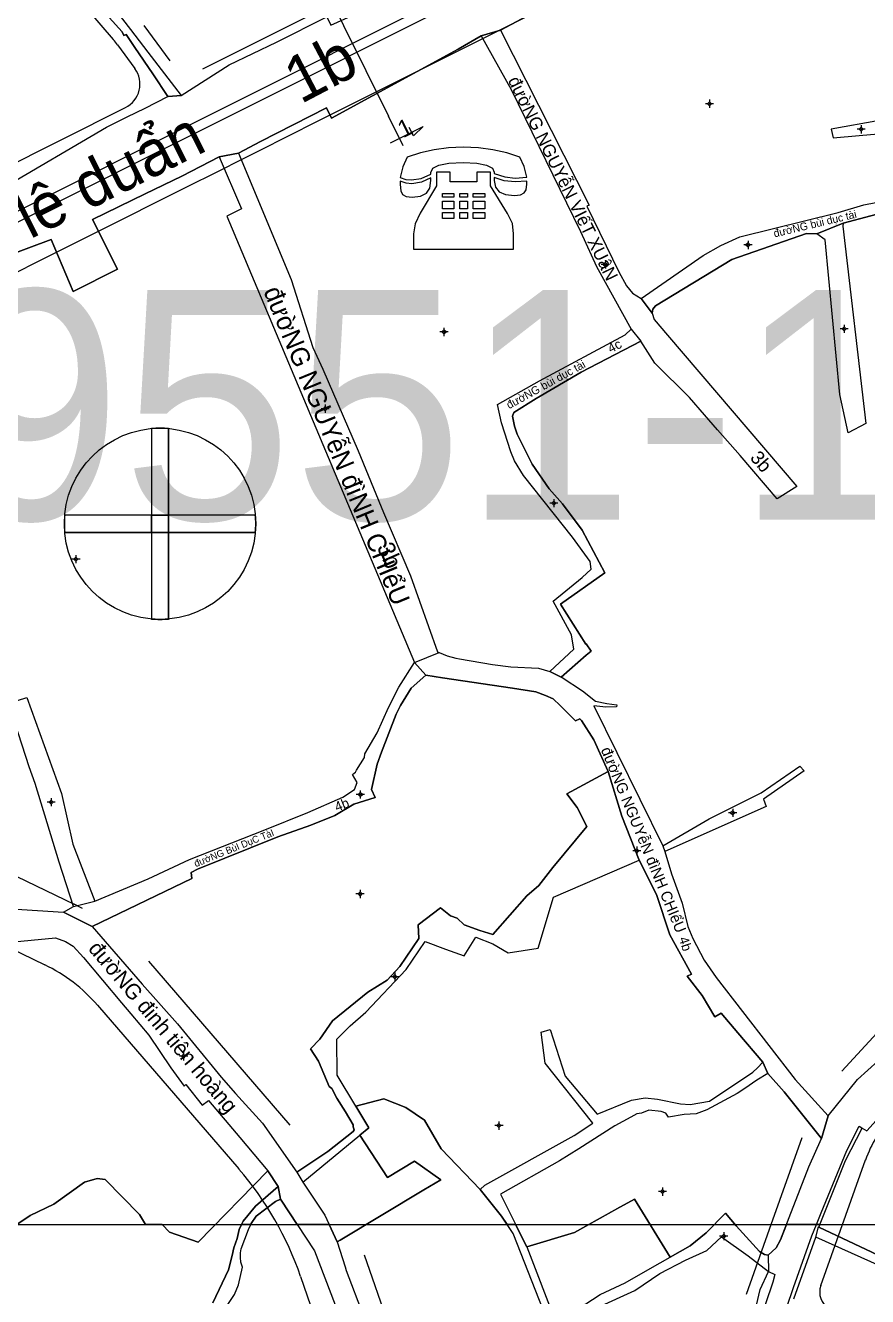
# Model space of a CAD drawing. Extents: x 548357 to 553070, y 1834500 to 1842500.
# Drawn here: x 551165.9 to 551422.7, y 1838478 to 1838865.7 of the extents above; entities that cross this region are included whole.
import ezdxf

# ---------------------------------------------------------------- set-up
doc = ezdxf.new("R2010")
doc.units = 0
for name, color, linetype in [('Level 10', 7, 'Continuous'), ('Level 11', 7, 'Continuous'), ('Level 13', 7, 'Continuous'), ('Level 2', 7, 'Continuous'), ('Level 20', 7, 'Continuous'), ('Level 30', 7, 'Continuous'), ('Level 4', 7, 'Continuous'), ('Level 52', 7, 'Continuous'), ('Level 55', 7, 'Continuous'), ('Level 61', 7, 'Continuous'), ('Level 7', 7, 'Continuous')]:
    doc.layers.add(name, color=color, linetype=linetype)

msp = doc.modelspace()

# ---------------------------------------------------------------- linework, layer by layer
at = {"layer": 'Level 10'}
for p, q in [((551304.89, 1838862.6), (551310.81, 1838864.32)), ((551225.04, 1838825.62), (551230.94, 1838826.8)), ((551407.24, 1838802.21), (551415.31, 1838805.4)), ((551353.67, 1838782.5), (551357.04, 1838777.95)), ((551350.61, 1838773.1), (551353.53, 1838769.42)), ((551284.53, 1838671.39), (551292.08, 1838674.52)), ((551284.53, 1838671.39), (551288.04, 1838667.59)), ((551325.86, 1838668.65), (551329.31, 1838666.95)), ((551360.31, 1838615.51), (551360.85, 1838613.74)), ((551177.58, 1838595.25), (551180.59, 1838596.96)), ((551180.59, 1838596.96), (551187.08, 1838598.6)), ((551177.58, 1838595.25), (551186.26, 1838590.95)), ((551390.79, 1838549.48), (551392.29, 1838546.08)), ((551408.64, 1838526.27), (551410.66, 1838533.12)), ((551248.64, 1838515.93), (551250.53, 1838512.97)), ((551243.02, 1838511.58), (551243.71, 1838507.71)), ((551400.19, 1838477.38), (551406.92, 1838496.11)), ((551392.38, 1838490.62), (551392.53, 1838485.69))]:
    msp.add_line(p, q, dxfattribs=at)
for points in [[(551169.47, 1838893.98), (551179.9, 1838884.71), (551187.59, 1838877.08), (551193.06, 1838870.78), (551198.01, 1838864.54), (551203.28, 1838857.6), (551213.44, 1838844.39)], [(551168.01, 1838890.85), (551182.63, 1838878), (551195.42, 1838863.82), (551195.97, 1838862.65), (551196.63, 1838862.95), (551199.26, 1838858.98), (551204.76, 1838850.97), (551209.37, 1838844.03)], [(551213.44, 1838844.39), (551228.05, 1838853.72), (551242.45, 1838860.68), (551257.8, 1838868.32), (551259.06, 1838865.85), (551266.22, 1838869.11), (551275.48, 1838874.1), (551285.12, 1838879.14), (551299.01, 1838886.11), (551303.73, 1838888.24)], [(551310.81, 1838864.32), (551338.3, 1838879.01), (551348.27, 1838881.58), (551356.96, 1838884.03)], [(551310.81, 1838864.32), (551337.82, 1838810.95), (551337.08, 1838810.57), (551346.83, 1838790.64), (551349.21, 1838786.31), (551351.07, 1838784.1), (551353.67, 1838782.5)], [(551230.94, 1838826.8), (551237.61, 1838830.3), (551257.7, 1838840.63), (551259.21, 1838837.51), (551297.87, 1838858.55), (551304.89, 1838862.6)], [(551304.89, 1838862.6), (551314.05, 1838846.2), (551335.17, 1838802.86), (551340.04, 1838792.17), (551350.61, 1838773.1)], [(551110.35, 1838793.01), (551111.17, 1838793.93), (551117.98, 1838798.03), (551125.17, 1838800.99), (551126.17, 1838799.48), (551126.3, 1838799.56), (551130.49, 1838801.92), (551153.98, 1838813.52), (551158.45, 1838815.77), (551190.66, 1838834.67), (551196.99, 1838837.84), (551202.44, 1838840.47), (551209.37, 1838844.03)], [(551209.37, 1838844.03), (551209.43, 1838844.04), (551213.44, 1838844.39)], [(551427.45, 1838839.49), (551426.32, 1838836.76), (551411.6, 1838834.13), (551412.23, 1838831.43), (551420.18, 1838832.19), (551428.3, 1838832.85)], [(551077.39, 1838737.99), (551082.88, 1838747), (551094.38, 1838755.53), (551123.35, 1838773.94), (551132.56, 1838779.95), (551139.71, 1838782.74), (551149.79, 1838787.74), (551154.27, 1838790.36), (551153.2, 1838792.8), (551173.73, 1838800.41), (551180.45, 1838784.64), (551194.03, 1838791.45), (551186.41, 1838806.53), (551202.4, 1838814.38), (551213.61, 1838819.81), (551225.04, 1838825.62)], [(551225.04, 1838825.62), (551231.8, 1838809.78), (551227.37, 1838807.61), (551284.53, 1838671.39)], [(551230.94, 1838826.8), (551246.91, 1838788.22), (551253.55, 1838767.52), (551256.58, 1838760.91), (551267.35, 1838736.02), (551275.12, 1838717.2), (551283.29, 1838697.83), (551291.59, 1838674.73), (551292.08, 1838674.52)], [(551415.31, 1838805.4), (551432.16, 1838809.93), (551437.94, 1838809.71), (551447.11, 1838810.57), (551454.41, 1838811.42), (551460.99, 1838811.63), (551472.32, 1838813.36), (551505.16, 1838817.19)], [(551353.67, 1838782.5), (551372.57, 1838795.59), (551378, 1838798.59), (551383.74, 1838801.28), (551413.75, 1838808.7), (551421.52, 1838810.98), (551428.84, 1838812.49)], [(551415.31, 1838805.4), (551415.13, 1838804.57), (551422.15, 1838744.29), (551416.8, 1838741.45), (551414.24, 1838753.18), (551409.74, 1838800.31), (551407.24, 1838802.21)], [(551357.04, 1838777.95), (551357.2, 1838779.19), (551358.07, 1838780.23), (551381.35, 1838794.35), (551404.11, 1838802.29), (551407.24, 1838802.21)], [(551357.04, 1838777.95), (551357.59, 1838776.08), (551361.75, 1838771.28), (551401.14, 1838725.09), (551395.18, 1838721.31), (551383.83, 1838734.57), (551376.98, 1838742.39), (551373.02, 1838747), (551368.36, 1838752.26), (551357.87, 1838762.69), (551353.53, 1838769.42)], [(551325.86, 1838668.65), (551333.17, 1838675.46), (551332.4, 1838679.83), (551326.81, 1838690.19), (551335.67, 1838697.36), (551338.42, 1838699.91), (551338.15, 1838702.2), (551332.73, 1838709.71), (551317.77, 1838728.51), (551315.02, 1838732.9), (551313.91, 1838735.67), (551311.07, 1838744.5), (551309.86, 1838750.15), (551322.67, 1838757.32), (551348.76, 1838771.39), (551350.61, 1838773.1)], [(551329.31, 1838666.95), (551336.89, 1838673.66), (551338.45, 1838674.94), (551336.89, 1838677.15), (551336.78, 1838677.07), (551329.05, 1838689.21), (551342.63, 1838698.74), (551335.66, 1838711.8), (551329.68, 1838719.87), (551325.66, 1838724.38), (551320.41, 1838731.92), (551315.83, 1838741.08), (551315.02, 1838743.49), (551314.41, 1838746.53), (551314.87, 1838747.67), (551321.68, 1838751.94), (551335.33, 1838759.97), (551353.53, 1838769.42)], [(551292.08, 1838674.52), (551294.56, 1838673.45), (551297.15, 1838672.78), (551298.27, 1838672.57), (551308.37, 1838670.87), (551313.92, 1838670.14), (551322.38, 1838669.72), (551325.86, 1838668.65)], [(551187.08, 1838598.6), (551203.32, 1838605.43), (551216, 1838611.36), (551238.96, 1838620.42), (551252.01, 1838625.73), (551262.73, 1838630.4), (551266.28, 1838632.66), (551267.06, 1838634.86), (551265.64, 1838637.31), (551266.13, 1838637.65), (551266.56, 1838638.02), (551266.87, 1838638.6), (551269.33, 1838642.5), (551269.37, 1838643.55), (551273.21, 1838649.99), (551276.62, 1838657.7), (551279.77, 1838663.95), (551284.53, 1838671.39)], [(551410.66, 1838533.12), (551419.65, 1838544.24), (551432.22, 1838555.63), (551436.84, 1838559.53), (551444.32, 1838567.03), (551448.87, 1838571.35), (551454.27, 1838577.21), (551458.77, 1838581.27), (551466.22, 1838588.54), (551468.25, 1838592.61), (551473.71, 1838599.9), (551476.3, 1838605.94), (551490.18, 1838632.89), (551491.06, 1838636.7), (551500, 1838652.54), (551503.69, 1838655.77), (551505.61, 1838658.14), (551513.9, 1838665.79), (551520.83, 1838670.65), (551521.49, 1838671.05)], [(551186.26, 1838590.95), (551216.7, 1838605.58), (551216.49, 1838607.4), (551218.4, 1838608.39), (551242.84, 1838618.28), (551252.98, 1838621.81), (551260.29, 1838624.77), (551266.09, 1838628.24), (551272.55, 1838630.27), (551271.44, 1838632.74), (551273.22, 1838640.44), (551274.51, 1838644.06), (551278.99, 1838655.64), (551280.28, 1838658.28), (551283.53, 1838663.63), (551288.04, 1838667.59)], [(551288.04, 1838667.59), (551293.13, 1838666.79), (551314.44, 1838663.64), (551321.55, 1838662.5), (551324.5, 1838661.41), (551326.83, 1838660.32), (551328.97, 1838658.32), (551333.64, 1838653.62), (551334.99, 1838654.2), (551335.45, 1838653.72), (551339.2, 1838647.86), (551343.64, 1838638.23)], [(551329.31, 1838666.95), (551329.57, 1838666.82), (551335.76, 1838662.76), (551339.74, 1838659.67), (551343.18, 1838658.95), (551346.25, 1838658.47), (551346.2, 1838657.93), (551342.91, 1838657.82), (551339.19, 1838658.25), (551360.31, 1838615.51)], [(551180.59, 1838596.96), (551176.17, 1838610.52), (551168.9, 1838634.51), (551167.11, 1838639.62), (551163.78, 1838649.69), (551162.29, 1838654.37), (551160.68, 1838658.97), (551166.36, 1838660.74), (551176.93, 1838631.44), (551180.43, 1838616), (551187.08, 1838598.6)], [(551248.64, 1838515.93), (551258.14, 1838522.26), (551265.89, 1838528.36), (551266.12, 1838528.86), (551265.84, 1838529.81), (551265.88, 1838530.44), (551263.54, 1838534.34), (551260.86, 1838538.58), (551259.32, 1838541.51), (551258.5, 1838542.1), (551255.25, 1838549.87), (551252.8, 1838553.62), (551255.72, 1838556.51), (551259.54, 1838562.14), (551270.32, 1838570.9), (551276.23, 1838574.56), (551280.09, 1838578.73), (551285.89, 1838587.2), (551285.7, 1838591.42), (551292.46, 1838596.64), (551295.58, 1838594.17), (551297.58, 1838593.44), (551299.74, 1838591.44), (551304.49, 1838589.7), (551308.43, 1838588.48), (551318.78, 1838600.26), (551322.43, 1838603.37), (551326.71, 1838608.87), (551337.13, 1838621.44), (551334.13, 1838627.25), (551330.98, 1838631.35), (551343.64, 1838638.23)], [(551343.64, 1838638.23), (551347.79, 1838624.6), (551353.09, 1838611.14)], [(551360.31, 1838615.51), (551374.43, 1838623.7), (551390.3, 1838631.69), (551402.06, 1838639.85), (551403.41, 1838638.36), (551390.99, 1838629.73), (551391.76, 1838627.55), (551360.85, 1838613.74)], [(551125.12, 1838631.59), (551136.05, 1838616.2), (551139.27, 1838610.99), (551145.23, 1838604.49), (551154.31, 1838597.85), (551161.65, 1838596.34), (551177.58, 1838595.25)], [(551250.53, 1838512.97), (551267.93, 1838527.22), (551270.68, 1838529.47), (551266.69, 1838536.08), (551260.97, 1838545.55), (551260.83, 1838556.58), (551264.93, 1838560.58), (551269.74, 1838564.79), (551282.05, 1838577.82), (551287.85, 1838586.29), (551293.97, 1838583.99), (551299.72, 1838581.94), (551303.21, 1838587.7), (551308.49, 1838585.67), (551313.09, 1838582.83), (551322.25, 1838584.32), (551326.94, 1838599.89), (551353.09, 1838611.14)], [(551353.09, 1838611.14), (551358.37, 1838600.72), (551362.45, 1838588.37), (551369.06, 1838576.35), (551367.68, 1838575.78), (551372.26, 1838569.83), (551376.18, 1838563.32), (551378.02, 1838564.44), (551383.14, 1838558.5), (551390.79, 1838549.48)], [(551360.85, 1838613.74), (551362.9, 1838607.01), (551366.2, 1838598.07), (551367.93, 1838590.89), (551369.4, 1838587.25), (551372.85, 1838580.65), (551376.49, 1838575.38), (551384.59, 1838565.02), (551400.61, 1838544.2), (551410.66, 1838533.12)], [(551149.13, 1838591.69), (551152.69, 1838585.35), (551175.09, 1838587.44), (551178.14, 1838586.34), (551180.45, 1838584.87), (551183.66, 1838581.5), (551195.24, 1838567.64), (551198.07, 1838564.32), (551203.55, 1838557.76), (551210.31, 1838547.8), (551214.32, 1838542.23), (551214.84, 1838542.74), (551219.86, 1838536.4), (551221.72, 1838537.79), (551231.3, 1838526.54), (551239.79, 1838516.4), (551243.02, 1838511.58)], [(551186.26, 1838590.95), (551201.52, 1838573.3), (551212.25, 1838561.2), (551225.57, 1838545), (551229.96, 1838540.01), (551238.26, 1838530.96), (551248.64, 1838515.93)], [(551421.1, 1838529.37), (551422.51, 1838528.6), (551444.79, 1838553.44), (551451.82, 1838560.43), (551459.05, 1838568), (551470.66, 1838578.93)], [(551326, 1838468.31), (551314.69, 1838497.32), (551311.04, 1838502.51), (551304.62, 1838510.69), (551305.97, 1838512.03), (551333.23, 1838527.17), (551338.9, 1838530.95), (551324.36, 1838549.24), (551323.19, 1838558.73), (551325.89, 1838559.47), (551330.51, 1838545.21), (551340.22, 1838533.71), (551350.76, 1838537.9), (551354.94, 1838538.66), (551358.64, 1838538.24), (551365.68, 1838536.78), (551368.66, 1838536.62), (551374.48, 1838537.68), (551387.76, 1838546.52), (551389.16, 1838547.77), (551390.79, 1838549.48)], [(551392.29, 1838546.08), (551388.96, 1838544.02), (551385.23, 1838541.54), (551382.98, 1838540), (551373.67, 1838534.99), (551370.48, 1838533.81), (551366.78, 1838533.6), (551361.98, 1838532.74), (551361.21, 1838533.98), (551359.78, 1838534.52), (551355.97, 1838534.93), (551353.74, 1838533.98), (551352.34, 1838533.82), (551350.52, 1838532.74), (551345.68, 1838530.16), (551334.7, 1838523.12), (551328.75, 1838519.47), (551310.79, 1838509.24), (551318.77, 1838493.16), (551327.8, 1838469.91), (551341.15, 1838478.7), (551348.82, 1838482.18), (551356.44, 1838486.63), (551368.61, 1838493.56), (551373.5, 1838497.49), (551379.34, 1838503.45), (551382.64, 1838499.59), (551389.71, 1838491.8), (551391.32, 1838490.9), (551392.38, 1838490.62)], [(551392.29, 1838546.08), (551397.29, 1838540.47), (551408.64, 1838526.27)], [(551377.19, 1838414.27), (551377.9, 1838415.6), (551381.78, 1838426.57), (551385.6, 1838438.34), (551392.23, 1838457.39), (551400.13, 1838480.76), (551405.72, 1838496.55), (551407.1, 1838500), (551408.54, 1838503.6), (551416.34, 1838522.6), (551420.14, 1838530), (551420.69, 1838529.71), (551421.1, 1838529.37)], [(551392.38, 1838490.62), (551394.87, 1838492.95), (551396.19, 1838495.35), (551404.77, 1838517.64), (551408.64, 1838526.27)], [(551407.83, 1838499.21), (551415.94, 1838519.52), (551421.1, 1838529.37)], [(551223.1, 1838476.1), (551227.87, 1838486.19), (551228.99, 1838490.56), (551229.47, 1838492.92), (551230.47, 1838495.7), (551231.14, 1838498.5), (551231.82, 1838500), (551232.28, 1838501.02), (551236.13, 1838505.6), (551243.02, 1838511.58)], [(551250.53, 1838512.97), (551257.24, 1838502.91), (551261.03, 1838494.77), (551263.42, 1838487.14), (551263.75, 1838486.02), (551268.95, 1838472.33), (551274.43, 1838455.41), (551277.53, 1838446.82), (551281.9, 1838435.45)], [(551227.26, 1838474.99), (551229.64, 1838478.7), (551230.91, 1838481.59), (551232.16, 1838487.03), (551231.62, 1838488.57), (551231.47, 1838490), (551231.55, 1838491.35), (551231.73, 1838492.62), (551233.95, 1838498.53), (551234.64, 1838500), (551234.79, 1838500.33), (551236.32, 1838502.58), (551242.19, 1838507), (551243.71, 1838507.71)], [(551243.71, 1838507.71), (551254.11, 1838491.94), (551264.88, 1838463.83), (551268.13, 1838454.13), (551269.29, 1838446.9), (551293.31, 1838374.51)], [(551406.92, 1838496.11), (551407.72, 1838499.26), (551407.83, 1838499.21)], [(551407.83, 1838499.21), (551429.39, 1838489.02), (551436.15, 1838486.55), (551441.5, 1838483.25), (551446.83, 1838480.2), (551453.81, 1838477.17), (551453.11, 1838471.05), (551438.87, 1838481.06), (551431.62, 1838485.05), (551406.92, 1838496.11)], [(551283.71, 1838433.45), (551310.51, 1838440.86), (551323.18, 1838449.69), (551321.98, 1838454.47), (551322.87, 1838458.82), (551323.81, 1838460.37), (551327.38, 1838462.92), (551328.26, 1838464.67), (551329.27, 1838468.26), (551340.36, 1838474.75), (551351.79, 1838479.86), (551359.33, 1838485.11), (551367.14, 1838489.18), (551373.74, 1838492.05), (551378.2, 1838496.22), (551386.25, 1838490.42), (551392.53, 1838485.69)], [(551305.74, 1838385.49), (551311.24, 1838386.02), (551321.67, 1838388.8), (551337.43, 1838393.82), (551348.93, 1838397.48), (551353.48, 1838399.95), (551360.62, 1838405.6), (551364.78, 1838410.37), (551367.5, 1838415.49), (551369.98, 1838421.08), (551373.01, 1838426.58), (551379.14, 1838444.51), (551385.95, 1838463.18), (551389.95, 1838480.24), (551392.53, 1838485.69)], [(551392.53, 1838485.69), (551394.42, 1838484.75), (551393.77, 1838482.42), (551387.17, 1838462.86), (551380.48, 1838443.89), (551374.06, 1838426.12), (551372.19, 1838421.95)]]:
    msp.add_lwpolyline(points, dxfattribs=at)
at = {"layer": 'Level 11'}
for p, q in [((551373.87, 1838841.86), (551373.25, 1838841.86)), ((551374.5, 1838842.48), (551373.87, 1838841.86)), ((551373.87, 1838841.86), (551374.5, 1838841.23)), ((551374.5, 1838843.11), (551374.5, 1838842.48)), ((551375.12, 1838841.86), (551374.5, 1838842.48)), ((551374.5, 1838841.23), (551375.12, 1838841.86)), ((551374.5, 1838841.23), (551374.5, 1838840.61)), ((551375.75, 1838841.86), (551375.12, 1838841.86)), ((551420.12, 1838834.07), (551419.49, 1838834.07)), ((551420.74, 1838834.7), (551420.12, 1838834.07)), ((551420.12, 1838834.07), (551420.74, 1838833.45)), ((551420.74, 1838835.32), (551420.74, 1838834.7)), ((551421.37, 1838834.07), (551420.74, 1838834.7)), ((551420.74, 1838833.45), (551421.37, 1838834.07)), ((551420.74, 1838833.45), (551420.74, 1838832.82)), ((551421.99, 1838834.07), (551421.37, 1838834.07)), ((551385.63, 1838798.79), (551385, 1838798.79)), ((551386.25, 1838799.42), (551385.63, 1838798.79)), ((551385.63, 1838798.79), (551386.25, 1838798.17)), ((551386.25, 1838800.04), (551386.25, 1838799.42)), ((551386.88, 1838798.79), (551386.25, 1838799.42)), ((551386.25, 1838798.17), (551386.88, 1838798.79)), ((551386.25, 1838798.17), (551386.25, 1838797.54)), ((551387.5, 1838798.79), (551386.88, 1838798.79)), ((551342.76, 1838793.44), (551342.13, 1838792.81)), ((551342.76, 1838794.06), (551342.76, 1838793.44)), ((551343.38, 1838792.81), (551342.76, 1838793.44)), ((551342.13, 1838792.81), (551341.51, 1838792.81)), ((551342.13, 1838792.81), (551342.76, 1838792.19)), ((551342.76, 1838792.19), (551343.38, 1838792.81)), ((551342.76, 1838792.19), (551342.76, 1838791.56)), ((551344.01, 1838792.81), (551343.38, 1838792.81)), ((551415.57, 1838773.81), (551414.95, 1838773.19)), ((551415.57, 1838774.44), (551415.57, 1838773.81)), ((551416.2, 1838773.19), (551415.57, 1838773.81)), ((551292.93, 1838772.26), (551292.3, 1838772.26)), ((551293.55, 1838772.89), (551292.93, 1838772.26)), ((551292.93, 1838772.26), (551293.55, 1838771.64)), ((551293.55, 1838773.51), (551293.55, 1838772.89)), ((551294.18, 1838772.26), (551293.55, 1838772.89)), ((551293.55, 1838771.64), (551294.18, 1838772.26)), ((551293.55, 1838771.64), (551293.55, 1838771.01)), ((551294.8, 1838772.26), (551294.18, 1838772.26)), ((551414.95, 1838773.19), (551414.32, 1838773.19)), ((551414.95, 1838773.19), (551415.57, 1838772.56)), ((551415.57, 1838772.56), (551416.2, 1838773.19)), ((551415.57, 1838772.56), (551415.57, 1838771.94)), ((551416.82, 1838773.19), (551416.2, 1838773.19)), ((551256.68, 1838748.85), (551256.06, 1838748.85)), ((551257.31, 1838749.48), (551256.68, 1838748.85)), ((551256.68, 1838748.85), (551257.31, 1838748.23)), ((551257.31, 1838750.1), (551257.31, 1838749.48)), ((551257.93, 1838748.85), (551257.31, 1838749.48)), ((551257.31, 1838748.23), (551257.93, 1838748.85)), ((551257.31, 1838748.23), (551257.31, 1838747.6)), ((551258.56, 1838748.85), (551257.93, 1838748.85)), ((551326.41, 1838720.03), (551325.78, 1838720.03)), ((551327.03, 1838720.65), (551326.41, 1838720.03)), ((551326.41, 1838720.03), (551327.03, 1838719.4)), ((551327.03, 1838721.28), (551327.03, 1838720.65)), ((551327.66, 1838720.03), (551327.03, 1838720.65)), ((551327.03, 1838719.4), (551327.66, 1838720.03)), ((551327.03, 1838719.4), (551327.03, 1838718.78)), ((551328.28, 1838720.03), (551327.66, 1838720.03)), ((551181.32, 1838704.18), (551181.32, 1838703.56)), ((551180.7, 1838702.93), (551180.07, 1838702.93)), ((551181.32, 1838703.56), (551180.7, 1838702.93)), ((551180.7, 1838702.93), (551181.32, 1838702.31)), ((551181.95, 1838702.93), (551181.32, 1838703.56)), ((551181.32, 1838702.31), (551181.95, 1838702.93)), ((551181.32, 1838702.31), (551181.32, 1838701.68)), ((551182.57, 1838702.93), (551181.95, 1838702.93)), ((551267.42, 1838631.17), (551266.79, 1838631.17)), ((551268.04, 1838631.79), (551267.42, 1838631.17)), ((551267.42, 1838631.17), (551268.04, 1838630.54)), ((551268.04, 1838632.42), (551268.04, 1838631.79)), ((551268.67, 1838631.17), (551268.04, 1838631.79)), ((551268.04, 1838630.54), (551268.67, 1838631.17)), ((551268.04, 1838630.54), (551268.04, 1838629.92)), ((551269.29, 1838631.17), (551268.67, 1838631.17)), ((551173.15, 1838628.82), (551172.53, 1838628.82)), ((551173.78, 1838629.45), (551173.15, 1838628.82)), ((551173.15, 1838628.82), (551173.78, 1838628.2)), ((551173.78, 1838630.07), (551173.78, 1838629.45)), ((551174.4, 1838628.82), (551173.78, 1838629.45)), ((551173.78, 1838628.2), (551174.4, 1838628.82)), ((551173.78, 1838628.2), (551173.78, 1838627.57)), ((551175.03, 1838628.82), (551174.4, 1838628.82)), ((551381.58, 1838626.84), (551381.58, 1838626.22)), ((551380.96, 1838625.59), (551380.33, 1838625.59)), ((551381.58, 1838626.22), (551380.96, 1838625.59)), ((551380.96, 1838625.59), (551381.58, 1838624.97)), ((551382.21, 1838625.59), (551381.58, 1838626.22)), ((551381.58, 1838624.97), (551382.21, 1838625.59)), ((551381.58, 1838624.97), (551381.58, 1838624.34)), ((551382.83, 1838625.59), (551382.21, 1838625.59)), ((551352.34, 1838615.26), (551352.34, 1838614.64)), ((551351.71, 1838614.01), (551351.09, 1838614.01)), ((551352.34, 1838614.64), (551351.71, 1838614.01)), ((551351.71, 1838614.01), (551352.34, 1838613.39)), ((551352.96, 1838614.01), (551352.34, 1838614.64)), ((551352.34, 1838613.39), (551352.96, 1838614.01)), ((551352.34, 1838613.39), (551352.34, 1838612.76)), ((551353.59, 1838614.01), (551352.96, 1838614.01)), ((551267.35, 1838600.83), (551266.72, 1838600.83)), ((551267.97, 1838601.45), (551267.35, 1838600.83)), ((551267.35, 1838600.83), (551267.97, 1838600.2)), ((551267.97, 1838602.08), (551267.97, 1838601.45)), ((551268.6, 1838600.83), (551267.97, 1838601.45)), ((551267.97, 1838600.2), (551268.6, 1838600.83)), ((551267.97, 1838600.2), (551267.97, 1838599.58)), ((551269.22, 1838600.83), (551268.6, 1838600.83)), ((551278.57, 1838576.23), (551277.95, 1838575.6)), ((551278.57, 1838576.85), (551278.57, 1838576.23)), ((551279.2, 1838575.6), (551278.57, 1838576.23)), ((551277.95, 1838575.6), (551277.32, 1838575.6)), ((551277.95, 1838575.6), (551278.57, 1838574.98)), ((551278.57, 1838574.98), (551279.2, 1838575.6)), ((551278.57, 1838574.98), (551278.57, 1838574.35)), ((551279.82, 1838575.6), (551279.2, 1838575.6)), ((551213.53, 1838551.31), (551212.91, 1838551.31)), ((551214.16, 1838551.93), (551213.53, 1838551.31)), ((551213.53, 1838551.31), (551214.16, 1838550.68)), ((551214.16, 1838552.56), (551214.16, 1838551.93)), ((551214.78, 1838551.31), (551214.16, 1838551.93)), ((551214.16, 1838550.68), (551214.78, 1838551.31)), ((551214.16, 1838550.68), (551214.16, 1838550.06)), ((551215.41, 1838551.31), (551214.78, 1838551.31)), ((551309.68, 1838530.18), (551309.06, 1838530.18)), ((551310.31, 1838530.81), (551309.68, 1838530.18)), ((551309.68, 1838530.18), (551310.31, 1838529.56)), ((551310.31, 1838531.43), (551310.31, 1838530.81)), ((551310.93, 1838530.18), (551310.31, 1838530.81)), ((551310.31, 1838529.56), (551310.93, 1838530.18)), ((551310.31, 1838529.56), (551310.31, 1838528.93)), ((551311.56, 1838530.18), (551310.93, 1838530.18)), ((551359.53, 1838510.06), (551358.91, 1838510.06)), ((551360.16, 1838510.68), (551359.53, 1838510.06)), ((551359.53, 1838510.06), (551360.16, 1838509.43)), ((551360.16, 1838511.31), (551360.16, 1838510.68)), ((551360.78, 1838510.06), (551360.16, 1838510.68)), ((551360.16, 1838509.43), (551360.78, 1838510.06)), ((551361.41, 1838510.06), (551360.78, 1838510.06)), ((551360.16, 1838509.43), (551360.16, 1838508.81)), ((551378.22, 1838496.46), (551377.6, 1838496.46)), ((551378.85, 1838497.08), (551378.22, 1838496.46)), ((551378.22, 1838496.46), (551378.85, 1838495.83)), ((551378.85, 1838497.71), (551378.85, 1838497.08)), ((551379.47, 1838496.46), (551378.85, 1838497.08)), ((551378.85, 1838495.83), (551379.47, 1838496.46)), ((551378.85, 1838495.83), (551378.85, 1838495.21)), ((551380.1, 1838496.46), (551379.47, 1838496.46))]:
    msp.add_line(p, q, dxfattribs=at)
for centre in [(551374.5, 1838841.86), (551420.74, 1838834.07), (551386.25, 1838798.79), (551342.76, 1838792.81), (551293.55, 1838772.26), (551415.57, 1838773.19), (551257.31, 1838748.85), (551327.03, 1838720.03), (551181.32, 1838702.93), (551268.04, 1838631.17), (551173.78, 1838628.82), (551381.58, 1838625.59), (551352.34, 1838614.01), (551267.97, 1838600.83), (551278.57, 1838575.6), (551214.16, 1838551.31), (551310.31, 1838530.18), (551360.16, 1838510.06), (551378.85, 1838496.46)]:
    msp.add_circle(centre, 0.15, dxfattribs=at)
at = {"layer": 'Level 13'}
for points in [[(551256.05, 1838879.8), (551276.63, 1838838.11)], [(551281.11, 1838829.03), (551276.63, 1838838.11)], [(551277.27, 1838829.95), (551287.25, 1838834.88)], [(551287.25, 1838834.88), (551284.22, 1838832.03), (551282.97, 1838834.57)]]:
    msp.add_lwpolyline(points, dxfattribs=at)
at = {"layer": 'Level 2'}
for p, q in [((551243.71, 1838507.71), (551243.02, 1838511.58)), ((551242.19, 1838507), (551243.71, 1838507.71)), ((551231.14, 1838498.5), (551230.47, 1838495.7)), ((551231.82, 1838500), (551231.14, 1838498.5)), ((551231.55, 1838491.35), (551231.73, 1838492.62)), ((551227.87, 1838486.19), (551223.1, 1838476.1))]:
    msp.add_line(p, q, dxfattribs=at)
for points in [[(551243.02, 1838511.58), (551236.13, 1838505.6), (551232.28, 1838501.02), (551231.82, 1838500)], [(551234.64, 1838500), (551234.79, 1838500.33), (551236.32, 1838502.58), (551242.19, 1838507)], [(551231.73, 1838492.62), (551233.95, 1838498.53), (551234.64, 1838500)], [(551230.47, 1838495.7), (551229.47, 1838492.92), (551228.99, 1838490.56), (551227.87, 1838486.19)], [(551231.62, 1838488.57), (551231.47, 1838490), (551231.55, 1838491.35)], [(551230.91, 1838481.59), (551232.16, 1838487.03), (551231.62, 1838488.57)], [(551227.26, 1838474.99), (551229.64, 1838478.7), (551230.91, 1838481.59)]]:
    msp.add_lwpolyline(points, dxfattribs=at)
at = {"layer": 'Level 20'}
for points in [[(551338.3, 1838879.01), (551310.81, 1838864.32), (551304.89, 1838862.6), (551297.87, 1838858.55), (551259.21, 1838837.51), (551257.7, 1838840.63), (551237.61, 1838830.3), (551230.94, 1838826.8), (551225.04, 1838825.62), (551213.61, 1838819.81), (551202.4, 1838814.38), (551186.41, 1838806.53), (551194.03, 1838791.45), (551180.45, 1838784.64), (551173.73, 1838800.41), (551153.2, 1838792.8)], [(551193.06, 1838870.78), (551198.01, 1838864.54), (551203.28, 1838857.6), (551213.44, 1838844.39), (551209.43, 1838844.04), (551209.37, 1838844.03), (551204.76, 1838850.97), (551199.26, 1838858.98), (551196.63, 1838862.95), (551195.97, 1838862.65), (551195.42, 1838863.82), (551182.63, 1838878)], [(551158.45, 1838815.77), (551190.66, 1838834.67), (551196.99, 1838837.84), (551202.44, 1838840.47), (551209.37, 1838844.03), (551209.43, 1838844.04), (551213.44, 1838844.39), (551228.05, 1838853.72), (551242.45, 1838860.68), (551257.8, 1838868.32)], [(551432.16, 1838809.93), (551415.31, 1838805.4), (551407.24, 1838802.21), (551404.11, 1838802.29), (551381.35, 1838794.35), (551358.07, 1838780.23), (551357.2, 1838779.19), (551357.04, 1838777.95), (551353.67, 1838782.5), (551372.57, 1838795.59), (551378, 1838798.59), (551383.74, 1838801.28), (551413.75, 1838808.7), (551421.52, 1838810.98), (551428.84, 1838812.49)]]:
    msp.add_lwpolyline(points, dxfattribs=at)
for points in [[(551350.61, 1838773.1), (551353.53, 1838769.42), (551335.33, 1838759.97), (551321.68, 1838751.94), (551314.87, 1838747.67), (551314.41, 1838746.53), (551315.02, 1838743.49), (551315.83, 1838741.08), (551320.41, 1838731.92), (551325.66, 1838724.38), (551329.68, 1838719.87), (551335.66, 1838711.8), (551342.63, 1838698.74), (551329.05, 1838689.21), (551336.78, 1838677.07), (551336.89, 1838677.15), (551338.45, 1838674.94), (551336.89, 1838673.66), (551329.31, 1838666.95), (551325.86, 1838668.65), (551333.17, 1838675.46), (551332.4, 1838679.83), (551326.81, 1838690.19), (551335.67, 1838697.36), (551338.42, 1838699.91), (551338.15, 1838702.2), (551332.73, 1838709.71), (551317.77, 1838728.51), (551315.02, 1838732.9), (551313.91, 1838735.67), (551311.07, 1838744.5), (551309.86, 1838750.15), (551322.67, 1838757.32), (551348.76, 1838771.39)], [(551360.85, 1838613.74), (551362.9, 1838607.01), (551366.2, 1838598.07), (551367.93, 1838590.89), (551369.4, 1838587.25), (551372.85, 1838580.65), (551376.49, 1838575.38), (551384.59, 1838565.02), (551400.61, 1838544.2), (551410.66, 1838533.12), (551408.64, 1838526.27), (551397.29, 1838540.47), (551392.29, 1838546.08), (551390.79, 1838549.48), (551383.14, 1838558.5), (551378.02, 1838564.44), (551376.18, 1838563.32), (551372.26, 1838569.83), (551367.68, 1838575.78), (551369.06, 1838576.35), (551362.45, 1838588.37), (551358.37, 1838600.72), (551353.09, 1838611.14), (551347.79, 1838624.6), (551343.64, 1838638.23), (551339.2, 1838647.86), (551335.45, 1838653.72), (551334.99, 1838654.2), (551333.64, 1838653.62), (551328.97, 1838658.32), (551326.83, 1838660.32), (551324.5, 1838661.41), (551321.55, 1838662.5), (551314.44, 1838663.64), (551293.13, 1838666.79), (551288.04, 1838667.59), (551284.53, 1838671.39), (551292.08, 1838674.52), (551294.56, 1838673.45), (551297.15, 1838672.78), (551298.27, 1838672.57), (551308.37, 1838670.87), (551313.92, 1838670.14), (551322.38, 1838669.72), (551325.86, 1838668.65), (551329.31, 1838666.95), (551329.57, 1838666.82), (551335.76, 1838662.76), (551339.74, 1838659.67), (551343.18, 1838658.95), (551346.25, 1838658.47), (551346.2, 1838657.93), (551342.91, 1838657.82), (551339.19, 1838658.25), (551360.31, 1838615.51)], [(551284.53, 1838671.39), (551288.04, 1838667.59), (551283.53, 1838663.63), (551280.28, 1838658.28), (551278.99, 1838655.64), (551274.51, 1838644.06), (551273.22, 1838640.44), (551271.44, 1838632.74), (551272.55, 1838630.27), (551266.09, 1838628.24), (551260.29, 1838624.77), (551252.98, 1838621.81), (551242.84, 1838618.28), (551218.4, 1838608.39), (551216.49, 1838607.4), (551216.7, 1838605.58), (551186.26, 1838590.95), (551177.58, 1838595.25), (551180.59, 1838596.96), (551187.08, 1838598.6), (551203.32, 1838605.43), (551216, 1838611.36), (551238.96, 1838620.42), (551252.01, 1838625.73), (551262.73, 1838630.4), (551266.28, 1838632.66), (551267.06, 1838634.86), (551265.64, 1838637.31), (551266.13, 1838637.65), (551266.56, 1838638.02), (551266.87, 1838638.6), (551269.33, 1838642.5), (551269.37, 1838643.55), (551273.21, 1838649.99), (551276.62, 1838657.7), (551279.77, 1838663.95)]]:
    msp.add_lwpolyline(points, close=True, dxfattribs=at)
at = {"layer": 'Level 30'}
for p, q in [((551219.99, 1838852.5), (551300.68, 1838892.94)), ((551129.31, 1838791.97), (551317.01, 1838886.02)), ((551130.65, 1838789.28), (551318.36, 1838883.34)), ((551184.57, 1838870.9), (551192.71, 1838861.46)), ((551313.36, 1838865.74), (551324.41, 1838871.27)), ((551202.07, 1838865.74), (551209.94, 1838854.94)), ((551304.55, 1838861.32), (551313.36, 1838865.74)), ((551193.98, 1838859.85), (551199.3, 1838852.56)), ((551258.87, 1838838.43), (551304.55, 1838861.32)), ((551123.26, 1838804.04), (551196.42, 1838840.69)), ((551224.57, 1838821.24), (551232.26, 1838825.1)), ((551175.25, 1838796.53), (551188.18, 1838803.01)), ((551136.7, 1838777.21), (551175.25, 1838796.53)), ((551343.64, 1838638.23), (551330.98, 1838631.35)), ((551347.79, 1838624.6), (551343.64, 1838638.23)), ((551353.09, 1838611.14), (551347.79, 1838624.6)), ((551326.94, 1838599.89), (551353.09, 1838611.14)), ((551156.72, 1838609.27), (551180.75, 1838597.69)), ((551322.25, 1838584.32), (551326.94, 1838599.89)), ((551292.46, 1838596.64), (551285.7, 1838591.42)), ((551299.74, 1838591.44), (551297.58, 1838593.44)), ((551304.49, 1838589.7), (551299.74, 1838591.44)), ((551147.82, 1838590.8), (551171.84, 1838579.23)), ((551285.7, 1838591.42), (551285.89, 1838587.2)), ((551308.43, 1838588.48), (551304.49, 1838589.7)), ((551203.44, 1838580.3), (551246.53, 1838530.34)), ((551187.91, 1838566.91), (551231.01, 1838516.95)), ((551255.25, 1838549.87), (551258.5, 1838542.1)), ((551266.69, 1838536.08), (551260.97, 1838545.55)), ((551258.5, 1838542.1), (551259.32, 1838541.51)), ((551263.54, 1838534.34), (551265.88, 1838530.44)), ((551270.68, 1838529.47), (551266.69, 1838536.08)), ((551408.46, 1838481.4), (551422.07, 1838519.69)), ((551248.64, 1838515.93), (551250.53, 1838512.97)), ((551269.23, 1838490.78), (551301.64, 1838397.01)), ((551249.84, 1838484.11), (551273.68, 1838415.16))]:
    msp.add_line(p, q, dxfattribs=at)
for points in [[(551232.26, 1838825.1), (551241.17, 1838829.56), (551241.17, 1838829.56), (551242.23, 1838830.09), (551258.87, 1838838.43)], [(551188.18, 1838803.01), (551213.95, 1838815.92), (551214.69, 1838816.29), (551215.11, 1838816.5), (551224.57, 1838821.24)], [(551414.81, 1838546.76), (551426.73, 1838559.67), (551435.35, 1838567.43), (551461.86, 1838591.31), (551491.21, 1838648.36)], [(551330.98, 1838631.35), (551334.13, 1838627.25), (551337.13, 1838621.44)], [(551337.13, 1838621.44), (551326.71, 1838608.87), (551322.43, 1838603.37)], [(551322.43, 1838603.37), (551318.78, 1838600.26), (551308.43, 1838588.48)], [(551297.58, 1838593.44), (551295.58, 1838594.17), (551292.46, 1838596.64)], [(551293.97, 1838583.99), (551299.72, 1838581.94), (551303.21, 1838587.7), (551308.49, 1838585.67), (551313.09, 1838582.83), (551322.25, 1838584.32)], [(551260.97, 1838545.55), (551260.83, 1838556.58), (551264.93, 1838560.58), (551269.74, 1838564.79), (551282.05, 1838577.82), (551287.85, 1838586.29), (551293.97, 1838583.99)], [(551285.89, 1838587.2), (551280.09, 1838578.73), (551276.23, 1838574.56), (551270.32, 1838570.9)], [(551270.32, 1838570.9), (551259.54, 1838562.14), (551255.72, 1838556.51)], [(551255.72, 1838556.51), (551252.8, 1838553.62), (551255.25, 1838549.87)], [(551259.32, 1838541.51), (551260.86, 1838538.58), (551263.54, 1838534.34)], [(551265.88, 1838530.44), (551265.84, 1838529.81), (551266.12, 1838528.86), (551265.89, 1838528.36), (551258.14, 1838522.26), (551248.64, 1838515.93)], [(551250.53, 1838512.97), (551267.93, 1838527.22), (551270.68, 1838529.47)], [(551385.75, 1838478.72), (551392.83, 1838498.64), (551402.75, 1838526.55)]]:
    msp.add_lwpolyline(points, dxfattribs=at)
for centre, radius, start, end in [((551173.78, 1838845.13), 25, 36.0832, 40.7721), ((551192.84, 1838847.85), 8, 296.6155, 36.0832), ((551150.24, 1838534.41), 70.25, 61.8592, 64.2644), ((551150.24, 1838534.41), 49.75, 40.7813, 64.2644), ((551459.52, 1838506.37), 39.75, 138.0519, 160.4344), ((551155.47, 1838451.79), 99.75, 18.9034, 40.7813), ((551414.11, 1838479.39), 6, 160.4344, 238.3852)]:
    msp.add_arc(centre, radius, start, end, dxfattribs=at)
at = {"layer": 'Level 52'}
for p, q in [((551204.35, 1838742.93), (551204.35, 1838684.58)), ((551204.35, 1838742.81), (551204.35, 1838716.38)), ((551209.6, 1838742.93), (551209.6, 1838684.58)), ((551209.6, 1838716.38), (551209.6, 1838742.81)), ((551236.15, 1838716.38), (551177.8, 1838716.38)), ((551204.35, 1838716.38), (551177.92, 1838716.38)), ((551204.35, 1838716.38), (551209.6, 1838716.38)), ((551204.35, 1838711.13), (551204.35, 1838716.38)), ((551209.6, 1838716.38), (551204.35, 1838716.38)), ((551204.35, 1838716.38), (551204.35, 1838711.13)), ((551236.03, 1838716.38), (551209.6, 1838716.38)), ((551209.6, 1838716.38), (551209.6, 1838711.13)), ((551209.6, 1838711.13), (551209.6, 1838716.38)), ((551236.15, 1838711.13), (551177.8, 1838711.13)), ((551177.92, 1838711.13), (551204.35, 1838711.13)), ((551209.6, 1838711.13), (551204.35, 1838711.13)), ((551204.35, 1838711.13), (551204.35, 1838684.7)), ((551204.35, 1838711.13), (551209.6, 1838711.13)), ((551209.6, 1838684.7), (551209.6, 1838711.13)), ((551209.6, 1838711.13), (551236.03, 1838711.13)), ((551266.69, 1838536.08), (551275.24, 1838538.34)), ((551276.34, 1838514.4), (551267.93, 1838527.22)), ((551218.64, 1838494.65), (551239.79, 1838516.4)), ((551239.79, 1838516.4), (551218.64, 1838494.65)), ((551239.79, 1838516.4), (551243.02, 1838511.58)), ((551243.02, 1838511.58), (551239.79, 1838516.4)), ((551243.71, 1838507.71), (551248.8, 1838500)), ((551248.8, 1838500), (551243.71, 1838507.71)), ((551345.51, 1838504.38), (551333.31, 1838497.56)), ((551373.5, 1838497.49), (551379.34, 1838503.45)), ((551202.58, 1838500), (551207.61, 1838500)), ((551207.61, 1838500), (551202.58, 1838500)), ((551231.82, 1838500), (551234.64, 1838500)), ((551234.64, 1838500), (551231.82, 1838500)), ((551248.8, 1838500), (551258.59, 1838500)), ((551258.59, 1838500), (551248.8, 1838500)), ((551258.59, 1838500), (551261.03, 1838494.77)), ((551261.03, 1838494.77), (551258.59, 1838500)), ((551312.81, 1838500), (551315.38, 1838500)), ((551315.38, 1838500), (551312.81, 1838500)), ((551318.77, 1838493.16), (551315.38, 1838500)), ((551396.19, 1838495.35), (551397.98, 1838500)), ((551397.98, 1838500), (551407.1, 1838500)), ((551407.1, 1838500), (551397.98, 1838500)), ((551407.1, 1838500), (551408.15, 1838500)), ((551408.15, 1838500), (551407.1, 1838500)), ((551408.15, 1838500), (551407.83, 1838499.21)), ((551407.83, 1838499.21), (551408.15, 1838500)), ((551429.39, 1838489.02), (551407.83, 1838499.21)), ((551333.31, 1838497.56), (551318.77, 1838493.16)), ((551368.61, 1838493.56), (551373.5, 1838497.49)), ((551362.52, 1838490.1), (551368.61, 1838493.56))]:
    msp.add_line(p, q, dxfattribs=at)
for points in [[(551316.69, 1838825.6), (551312.7, 1838826.91), (551308.48, 1838827.84), (551304.05, 1838828.39), (551299.41, 1838828.58), (551294.89, 1838828.39), (551290.55, 1838827.84), (551286.35, 1838826.91), (551282.33, 1838825.6), (551280.98, 1838822.57), (551280.16, 1838819.37), (551281.87, 1838818.8), (551283.61, 1838818.61), (551286.55, 1838819.06), (551289.54, 1838820.42), (551289.54, 1838820.85), (551290.15, 1838822.18), (551292, 1838823.13), (551295.07, 1838823.7), (551299.37, 1838823.89), (551303.53, 1838823.7), (551306.51, 1838823.16), (551308.3, 1838822.24), (551308.89, 1838820.98), (551308.89, 1838820.56), (551312.14, 1838819.54), (551315.24, 1838819.2), (551318.86, 1838819.46), (551318.03, 1838822.71)], [(551295.4, 1838818.03), (551295.4, 1838820.96), (551291.3, 1838820.96), (551291.3, 1838816.85), (551286.24, 1838808.45), (551284.75, 1838805.28), (551284.26, 1838802.22), (551284.26, 1838797.51), (551314.75, 1838797.51), (551314.75, 1838802.22), (551314.4, 1838805.33), (551312.9, 1838808.37), (551307.72, 1838816.85), (551307.72, 1838820.96), (551303.61, 1838820.96), (551303.61, 1838818.03)], [(551289.54, 1838819.25), (551286.68, 1838817.89), (551283.73, 1838817.44), (551282.03, 1838817.63), (551280.16, 1838818.2), (551280.16, 1838817.24), (551280.35, 1838815.32), (551280.93, 1838814.15), (551282.04, 1838813.54), (551283.84, 1838813.34), (551286.42, 1838813.64), (551288.19, 1838814.54), (551289.2, 1838816.11), (551289.54, 1838818.42)], [(551318.86, 1838818.28), (551315.23, 1838818.03), (551311.94, 1838818.36), (551308.89, 1838819.39), (551308.89, 1838818.45), (551309.26, 1838816.43), (551310.39, 1838815.03), (551312.29, 1838814.2), (551315, 1838813.92), (551316.86, 1838814.09), (551318.03, 1838814.64), (551318.64, 1838815.65), (551318.86, 1838817.29)], [(551293.06, 1838814.51), (551296.58, 1838814.51), (551296.58, 1838813.34), (551293.06, 1838813.34)], [(551298.34, 1838814.51), (551300.68, 1838814.51), (551300.68, 1838813.34), (551298.34, 1838813.34)], [(551302.44, 1838814.51), (551305.96, 1838814.51), (551305.96, 1838813.34), (551302.44, 1838813.34)], [(551293.06, 1838812.16), (551296.58, 1838812.16), (551296.58, 1838809.82), (551293.06, 1838809.82)], [(551293.06, 1838808.65), (551296.58, 1838808.65), (551296.58, 1838806.88), (551293.06, 1838806.88)], [(551298.34, 1838812.16), (551300.68, 1838812.16), (551300.68, 1838809.82), (551298.34, 1838809.82)], [(551298.34, 1838808.65), (551300.68, 1838808.65), (551300.68, 1838806.88), (551298.34, 1838806.88)], [(551302.44, 1838812.16), (551305.96, 1838812.16), (551305.96, 1838809.82), (551302.44, 1838809.82)], [(551302.44, 1838808.65), (551305.96, 1838808.65), (551305.96, 1838806.88), (551302.44, 1838806.88)]]:
    msp.add_lwpolyline(points, close=True, dxfattribs=at)
for points in [[(551312.81, 1838500), (551311.04, 1838502.51), (551304.62, 1838510.69), (551292.74, 1838523.14), (551287.61, 1838531.86), (551281.94, 1838535.75), (551275.24, 1838538.34), (551266.69, 1838536.08), (551270.68, 1838529.47), (551267.93, 1838527.22), (551276.34, 1838514.4), (551284.57, 1838519.38), (551292.59, 1838513.67), (551287.44, 1838510.57)], [(551275.24, 1838538.34), (551281.94, 1838535.75), (551287.61, 1838531.86), (551292.74, 1838523.14), (551304.62, 1838510.69)], [(551267.93, 1838527.22), (551270.68, 1838529.47), (551266.69, 1838536.08)], [(551261.03, 1838494.77), (551261.88, 1838495.26), (551287.44, 1838510.57), (551292.59, 1838513.67), (551284.57, 1838519.38), (551276.34, 1838514.4)], [(551163.33, 1838500), (551163.57, 1838500.26), (551167.39, 1838502.78), (551174.57, 1838506.26), (551183.99, 1838512.91), (551187.83, 1838514.03), (551190.23, 1838513.72), (551200.66, 1838503.05), (551202.58, 1838500)], [(551202.58, 1838500), (551200.66, 1838503.05), (551190.23, 1838513.72), (551187.83, 1838514.03), (551183.99, 1838512.91), (551174.57, 1838506.26), (551167.39, 1838502.78), (551163.57, 1838500.26), (551163.33, 1838500)], [(551243.02, 1838511.58), (551236.13, 1838505.6), (551232.28, 1838501.02), (551231.82, 1838500)], [(551231.82, 1838500), (551232.28, 1838501.02), (551236.13, 1838505.6), (551243.02, 1838511.58)], [(551287.44, 1838510.57), (551261.88, 1838495.26), (551261.03, 1838494.77)], [(551304.62, 1838510.69), (551311.04, 1838502.51), (551312.81, 1838500)], [(551407.83, 1838499.21), (551429.39, 1838489.02), (551450.31, 1838512.66)], [(551234.64, 1838500), (551234.79, 1838500.33), (551236.32, 1838502.58), (551242.19, 1838507), (551243.71, 1838507.71)], [(551243.71, 1838507.71), (551242.19, 1838507), (551236.32, 1838502.58), (551234.79, 1838500.33), (551234.64, 1838500)], [(551318.77, 1838493.16), (551333.31, 1838497.56), (551340.24, 1838501.44), (551346.3, 1838504.83), (551351.66, 1838507.73), (551362.52, 1838490.1)], [(551362.52, 1838490.1), (551351.66, 1838507.73), (551346.3, 1838504.83), (551345.51, 1838504.38)], [(551397.98, 1838500), (551396.19, 1838495.35), (551394.87, 1838492.95), (551392.38, 1838490.62), (551391.32, 1838490.9), (551389.71, 1838491.8), (551382.64, 1838499.59), (551379.34, 1838503.45), (551373.5, 1838497.49), (551368.61, 1838493.56), (551362.52, 1838490.1)], [(551379.34, 1838503.45), (551382.64, 1838499.59), (551389.71, 1838491.8), (551391.32, 1838490.9), (551392.38, 1838490.62), (551394.87, 1838492.95), (551396.19, 1838495.35)], [(551207.61, 1838500), (551209.82, 1838497.71), (551218.64, 1838494.65)], [(551218.64, 1838494.65), (551209.82, 1838497.71), (551207.61, 1838500)], [(551315.38, 1838500), (551318.77, 1838493.16)]]:
    msp.add_lwpolyline(points, dxfattribs=at)
msp.add_circle((551206.97, 1838713.75), 29.17, dxfattribs=at)
for start, end in [(84.8382, 95.1654), (174.8375, 185.1647), (354.8353, 5.1625), (264.8346, 275.1618)]:
    msp.add_arc((551206.97, 1838713.75), 29.17, start, end, dxfattribs=at)
at = {"layer": 'Level 61'}
msp.add_line((549500, 1838500), (553000, 1838500), dxfattribs=at)

# ---------------------------------------------------------------- texts
at = {"layer": 'Level 13'}
msp.add_text('1', height=5.21, rotation=26.2723, dxfattribs=at).set_placement((551281.07, 1838831.33))
at = {"layer": 'Level 4'}
for s, height, rotation, p in [('đườNG NGUYễN VIếT XUâN', 3.898, 296.2108, (551312.96, 1838849.01)), ('đường lê duẩn', 13.8994, 26.6473, (551112.96, 1838773.15)), ('đườNG bùi dục tài', 2.3582, 13.4889, (551394.35, 1838801.09)), ('đườNG NGUYễN đìNH CHIểU', 5.7094, 292.3508, (551238.41, 1838784.75)), ('đườNG bùi dục tài', 2.4438, 28.7853, (551313.42, 1838748.68)), ('đườNG NGUYễN đìNH CHIểU', 3.3269, 292.3508, (551341.32, 1838644.83)), ('đườNG BùI DụC TàI', 2.1205, 22.0132, (551217.87, 1838608.99)), ('đườNG đinh tiên hoàng', 4.7067, 310.163, (551184.84, 1838583.99))]:
    msp.add_text(s, height=height, rotation=rotation, dxfattribs=at).set_placement(p)
at = {"layer": 'Level 55'}
msp.add_text('839551-1-a', height=70, dxfattribs=at).set_placement((551039.16, 1838715))
at = {"layer": 'Level 7'}
for s, height, rotation, p in [('1b', 14.142, 27.7148, (551249.82, 1838841.63)), ('4c', 2.936, 28.1579, (551344.4, 1838765.69)), ('3b', 4.181, 310.678, (551386.65, 1838733.74)), ('3b', 5.247, 293.8867, (551273, 1838706.66)), ('4b', 2.936, 22.1383, (551260.92, 1838625.88)), ('4b', 2.936, 287.9676, (551365.11, 1838587.26))]:
    msp.add_text(s, height=height, rotation=rotation, dxfattribs=at).set_placement(p)

doc.saveas('drawing.dxf')
